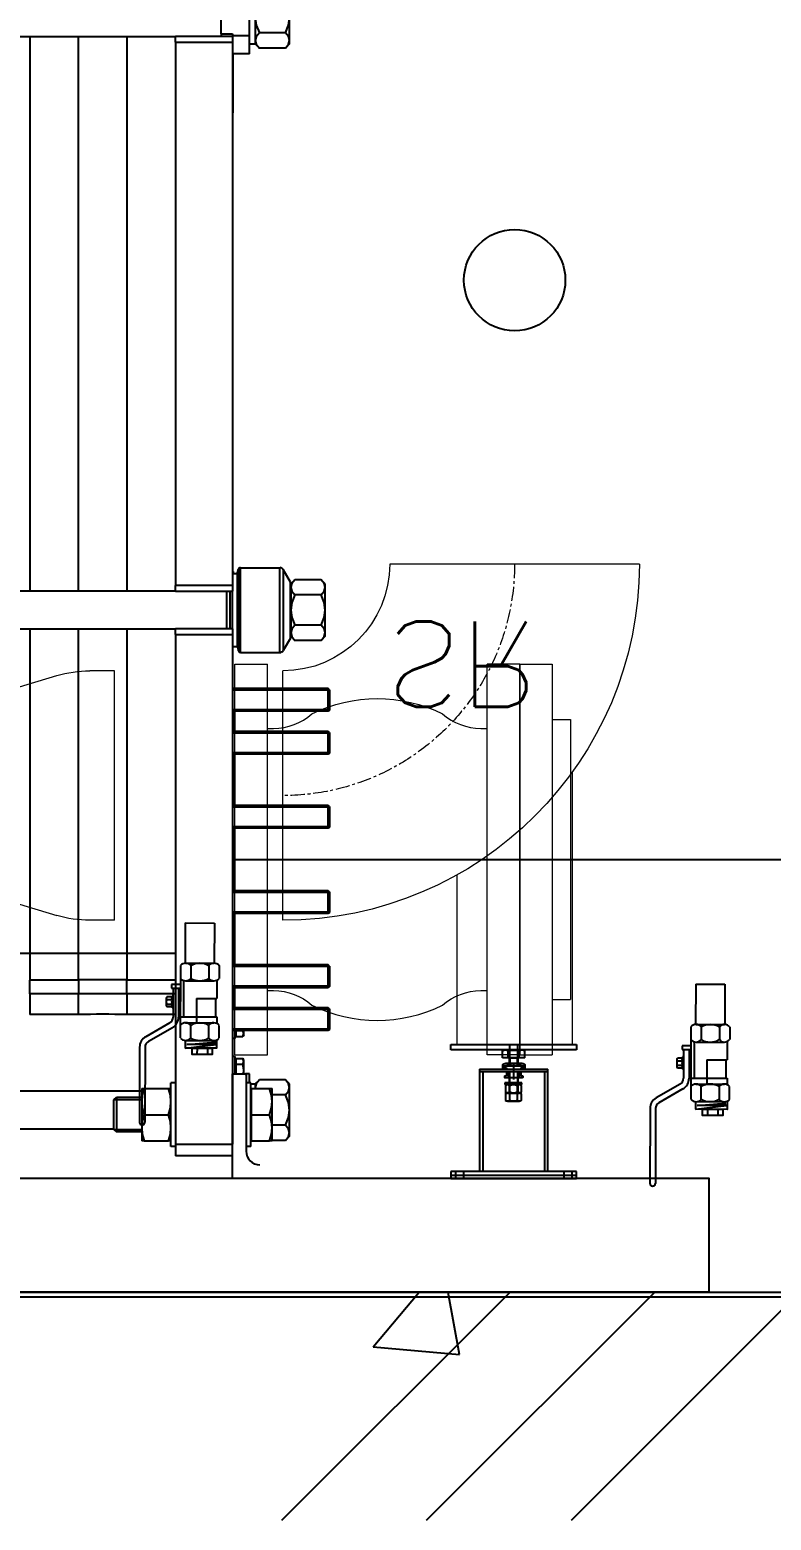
# Model space of a CAD drawing. Extents: x -181672 to 290600, y -29000 to 395522.
# Drawn here: x -99336 to -98685, y 34574 to 35883 of the extents above; entities that cross this region are included whole.
import ezdxf

# ---------------------------------------------------------------- set-up
doc = ezdxf.new("R2010")
doc.units = 0
doc.header["$LTSCALE"] = 10
doc.linetypes.add('XFM7P20PCW$0$CENTER', pattern=[2, 1.25, -0.25, 0.25, -0.25])
doc.layers.add('XFM7P20PCW$0$M-PIPE--2', color=252, linetype='Continuous', lineweight=9)
doc.layers.add('XFM7P20PCW$0$M-PIPE--4', color=252, linetype='Continuous', lineweight=9)
for name, color, linetype in [('XFM7P20PCW$0$M-PIPE-CHWS12', 252, 'Continuous'), ('XFM7P20PCW$0$P-PCWR-20.7-P', 252, 'Continuous'), ('XFM7P20PCW$0$SH-LINE-252', 252, 'Continuous'), ('XFM7P20PCW$0$管架', 252, 'Continuous'), ('XFM7P20PCW$0$避震器', 252, 'Continuous')]:
    doc.layers.add(name, color=color, linetype=linetype)
doc.styles.add('XFM7P20PCW$0$Standard', font='txt.shx', dxfattribs={"bigfont": 'chineset.shx'})

# ---------------------------------------------------------------- blocks, each defined once
blk = doc.blocks.new('XFM7P20PCW$0$A$C5a31e6e3')
for p, q in [((1625, 1003.1), (1625, 1034.9)), ((1630, 1042), (1630, 996)), ((1600, 1005), (1600, 1033)), ((1630, 1019), (1630, 999.1)), ((1660, 999.1), (1660, 1019)), ((1560, 1002.3), (921, 1002.3)), ((1432.2, 1002.3), (1432.2, 515.7)), ((1474.8, 515.7), (1474.8, 1002.3)), ((1517.4, 1002.3), (1517.4, 515.7)), ((1560, 997.5), (1560, 1002.5)), ((1610, 1002.5), (1560, 1002.5)), ((1560, 997.5), (1610, 997.5)), ((1560, 997.5), (1560, 520.5)), ((1600, 1005), (1610, 1005)), ((1600, 1005), (1600, 1002.5)), ((1610, 1005), (1610, 1003.1)), ((1610, 1003.1), (1610, 1002.5)), ((1625, 1003.1), (1610, 1003.1)), ((1610, 1002.5), (1610, 997.5)), ((1610, 997.5), (1610, 520.5)), ((1625, 987.2), (1625, 1003.1)), ((1625, 996), (1630, 996)), ((1630, 999.1), (1630, 996)), ((1630, 996), (1633.6, 992.4)), ((1656.4, 1005.7), (1633.6, 1005.7)), ((1660, 996), (1656.4, 992.4)), ((1660, 996), (1660, 999.1)), ((1625, 987.2), (1610, 987.2)), ((1610.2, 987.2), (1610.2, 935.5)), ((1656.4, 992.4), (1633.6, 992.4)), ((1610.2, 935.5), (1610, 935.5)), ((1610.2, 933.5), (1610, 933.5)), ((1610.2, 933.5), (1610.2, 935.5)), ((1611, 533), (1610, 533)), ((1610, 531), (1614.3, 531)), ((1611, 531), (1611, 533)), ((1614.3, 531.6), (1615.2, 534.9)), ((1614.3, 466.4), (1614.3, 531.6)), ((1615.2, 463.1), (1615.2, 534.9)), ((1617, 461.8), (1617, 536.2)), ((1617, 536.2), (1651.6, 536.2)), ((1651.6, 461.8), (1651.6, 536.2)), ((1654.4, 534.6), (1654.4, 463.4)), ((1660.8, 523.6), (1654.4, 534.6)), ((1660.8, 474.4), (1660.8, 523.6)), ((1661.2, 522), (1664.8, 525.6)), ((1687.7, 525.6), (1664.8, 525.6)), ((1691.2, 522), (1687.7, 525.6)), ((1560, 515.7), (921, 515.7)), ((1560, 515.5), (1560, 520.5)), ((1610, 520.5), (1560, 520.5)), ((1560, 515.5), (1610, 515.5)), ((1605, 482.5), (1605, 515.5)), ((1608, 482.5), (1608, 515.5)), ((1610, 520.5), (1610, 515.5)), ((1610, 482.5), (1610, 515.5)), ((1661.2, 522), (1661.2, 518.9)), ((1661.2, 518.9), (1661.2, 499)), ((1687.7, 512.3), (1664.8, 512.3)), ((1691.2, 518.9), (1691.2, 522)), ((1691.2, 499), (1691.2, 518.9)), ((1661.2, 499), (1661.2, 479.1)), ((1691.2, 479.1), (1691.2, 499)), ((1687.7, 485.7), (1664.8, 485.7)), ((1560, 482.3), (921, 482.3)), ((1432.2, 482.3), (1432.2, 197.5)), ((1474.8, 197.5), (1474.8, 482.3)), ((1517.4, 482.3), (1517.4, 197.5)), ((1560, 477.5), (1560, 482.5)), ((1610, 482.5), (1560, 482.5)), ((1560, 477.5), (1610, 477.5)), ((1560, 477.5), (1560, 30)), ((1610, 482.5), (1610, 477.5)), ((1610, 477.5), (1610, 30)), ((1660.8, 474.4), (1654.4, 463.4)), ((1661.2, 479.1), (1661.2, 476)), ((1661.2, 476), (1664.8, 472.4)), ((1687.7, 472.4), (1664.8, 472.4)), ((1691.2, 476), (1687.7, 472.4)), ((1691.2, 476), (1691.2, 479.1)), ((1610, 467), (1614.3, 467)), ((1614.3, 466.4), (1615.2, 463.1)), ((1617, 461.8), (1651.6, 461.8)), ((1694, 430.1), (1610, 430.1)), ((1695, 428.6), (1610, 428.6)), ((1694, 410.1), (1694, 430.1)), ((1695, 429.1), (1694, 430.1)), ((1695, 429.1), (1695, 411.1)), ((1610, 411.6), (1695, 411.6)), ((1694, 410.1), (1610, 410.1)), ((1612, 392.5), (1612, 410.1)), ((1695, 411.1), (1694, 410.1)), ((1694, 392.5), (1610, 392.5)), ((1694, 372.5), (1694, 392.5)), ((1695, 391.5), (1694, 392.5)), ((1695, 391), (1610, 391)), ((1695, 391.5), (1695, 373.5)), ((1610, 374), (1695, 374)), ((1694, 372.5), (1610, 372.5)), ((1612, 327.5), (1612, 372.5)), ((1695, 373.5), (1694, 372.5)), ((1694, 327.5), (1610, 327.5)), ((1694, 307.5), (1694, 327.5)), ((1695, 326.5), (1694, 327.5)), ((1695, 326), (1610, 326)), ((1695, 326.5), (1695, 308.5)), ((1610, 309), (1695, 309)), ((1694, 307.5), (1610, 307.5)), ((1612, 252.5), (1612, 307.5)), ((1695, 308.5), (1694, 307.5)), ((1694, 252.5), (1610, 252.5)), ((1695, 251), (1610, 251)), ((1694, 232.5), (1694, 252.5)), ((1695, 251.5), (1694, 252.5)), ((1695, 251.5), (1695, 233.5)), ((1610, 234), (1695, 234)), ((1694, 232.5), (1610, 232.5)), ((1612, 187.5), (1612, 232.5)), ((1695, 233.5), (1694, 232.5)), ((1432.2, 197.5), (1432.2, 174.2)), ((1474.8, 197.5), (1432.2, 197.5)), ((1474.8, 174.2), (1474.8, 197.5)), ((1517.4, 197.5), (1517.4, 174.2)), ((1560, 197.5), (1517.4, 197.5)), ((1694, 187.5), (1610, 187.5)), ((1695, 186), (1610, 186)), ((1694, 167.5), (1694, 187.5)), ((1695, 186.5), (1694, 187.5)), ((1695, 186.5), (1695, 168.5)), ((1432.2, 162.2), (1432.2, 174.2)), ((1474.8, 174.2), (1432.2, 174.2)), ((1474.8, 174.2), (1474.8, 162.2)), ((1517.4, 162.2), (1517.4, 174.2)), ((1560, 174.2), (1517.4, 174.2)), ((1432.2, 162.2), (1432.2, 144)), ((1474.8, 162.2), (1432.2, 162.2)), ((1474.8, 144), (1474.8, 162.2)), ((1517.4, 162.2), (1517.4, 144)), ((1560, 162.2), (1517.4, 162.2)), ((1610, 169), (1695, 169)), ((1694, 167.5), (1610, 167.5)), ((1612, 149.9), (1612, 167.5)), ((1695, 168.5), (1694, 167.5)), ((1474.8, 144), (1432.2, 144)), ((1560, 144), (1517.4, 144)), ((1694, 149.9), (1610, 149.9)), ((1695, 148.4), (1610, 148.4)), ((1694, 129.9), (1694, 149.9)), ((1695, 148.9), (1694, 149.9)), ((1695, 148.9), (1695, 130.9)), ((1610, 131.4), (1695, 131.4)), ((1695, 130.9), (1694, 129.9)), ((1694, 129.9), (1610, 129.9)), ((1612.5, 123), (1610, 123)), ((1612.5, 123), (1612.5, 129.9)), ((1613.1, 126.7), (1612.5, 126.7)), ((1613.1, 129.8), (1613.1, 129.9)), ((1613.1, 129.8), (1619.2, 129.8)), ((1613.1, 124.6), (1613.1, 129.8)), ((1613.1, 124.6), (1619.2, 124.6)), ((1619.2, 129.8), (1619.2, 129.9)), ((1620, 127.2), (1619.2, 129.8)), ((1619.2, 124.6), (1620, 127.2)), ((1620, 126), (1619.2, 124.6)), ((1620, 127.2), (1620, 129.9)), ((1620, 126), (1620, 127.2)), ((1612.5, 107), (1610, 107)), ((1612.5, 92), (1612.5, 107)), ((1613.1, 105.4), (1619.2, 105.4)), ((1613.1, 100.2), (1613.1, 105.4)), ((1620, 102.8), (1619.2, 105.4)), ((1620, 104), (1619.2, 105.4)), ((1610, 92), (1621, 92)), ((1610, 0), (1610, 92)), ((1613.1, 103.3), (1612.5, 103.3)), ((1613.1, 100.2), (1619.2, 100.2)), ((1613.1, 92), (1613.1, 100.2)), ((1619.2, 100.2), (1620, 102.8)), ((1620, 95), (1619.2, 100.2)), ((1619.7, 92), (1620, 95)), ((1620, 102.8), (1620, 104)), ((1620, 95), (1620, 102.8)), ((1620, 92), (1620, 95)), ((1625, 91.8), (1621.7, 91.8)), ((1625, 84), (1625, 91.8)), ((1530.4, 79), (1530.4, 67.5)), ((1530.4, 79), (1532.5, 79)), ((1532.5, 79), (1553.9, 79)), ((1553.9, 79), (1556, 79)), ((1556, 28), (1556, 84)), ((1560, 84), (1556, 84)), ((1622, 91), (1622, 24)), ((1626, 84), (1622, 84)), ((1626, 28), (1626, 84)), ((1626, 83), (1630, 83)), ((1626.8, 79), (1642.6, 79)), ((1626.8, 56), (1626.8, 79)), ((1630, 83), (1633.6, 86.6)), ((1630, 83), (1630, 79)), ((1630, 83), (1630, 79.9)), ((1630, 79.9), (1630.1, 79)), ((1630, 79.9), (1630, 79)), ((1656.4, 86.6), (1633.6, 86.6)), ((1642.6, 79), (1644.7, 79)), ((1644.7, 67.5), (1644.7, 79)), ((1660, 83), (1656.4, 86.6)), ((1660, 79.9), (1660, 83)), ((1660, 60), (1660, 79.9)), ((1530.4, 76.7), (921, 76.7)), ((1506, 68.9), (1508.1, 71)), ((1506, 43.1), (1506, 68.9)), ((1530.4, 68.9), (1506, 68.9)), ((1508.1, 71), (1508.1, 41)), ((1530.4, 71), (1508.1, 71)), ((1530.4, 67.5), (1530.4, 44.5)), ((1626.8, 77.4), (1626, 77.4)), ((1656.4, 73.3), (1644.7, 73.3)), ((1644.7, 44.5), (1644.7, 67.5)), ((1532.5, 56), (1553.9, 56)), ((1626.8, 56), (1642.6, 56)), ((1626.8, 33), (1626.8, 56)), ((1660, 40.1), (1660, 60)), ((1506, 43.3), (921, 43.3)), ((1506, 43.1), (1508.1, 41)), ((1506, 43.1), (1530.4, 43.1)), ((1530.4, 41), (1508.1, 41)), ((1530.4, 44.5), (1530.4, 33)), ((1656.4, 46.7), (1644.7, 46.7)), ((1644.7, 33), (1644.7, 44.5)), ((1660, 37), (1660, 40.1)), ((1532.5, 33), (1530.4, 33)), ((1532.5, 33), (1553.9, 33)), ((1556, 33), (1553.9, 33)), ((1560, 28), (1556, 28)), ((1560, 30), (1610, 30)), ((1560, 30), (1560, 20)), ((1626, 28), (1622, 28)), ((1626.8, 34.6), (1626, 34.6)), ((1626.8, 33), (1642.6, 33)), ((1644.7, 33), (1642.6, 33)), ((1656.4, 33.4), (1644.7, 33.4)), ((1660, 37), (1656.4, 33.4)), ((1610, 20), (1560, 20))]:
    blk.add_line(p, q)
at = {"flags": 128}
for points in [[(1630, 1019), (1630.9, 1012.5), (1633.6, 1005.7)], [(1656.4, 1005.7), (1659.1, 1012.4), (1660, 1019)], [(1633.6, 1005.7), (1630.9, 1002.3), (1630, 999.1)], [(1630, 999.1), (1630.9, 995.8), (1633.6, 992.4)], [(1660, 999.1), (1659.1, 1002.4), (1656.4, 1005.7)], [(1656.4, 992.4), (1659.1, 995.8), (1660, 999.1)], [(1664.8, 525.6), (1662.1, 522.2), (1661.2, 518.9)], [(1691.2, 518.9), (1690.3, 522.2), (1687.7, 525.6)], [(1661.2, 518.9), (1662.1, 515.7), (1664.8, 512.3)], [(1664.8, 512.3), (1662.1, 505.5), (1661.2, 499)], [(1687.7, 512.3), (1690.3, 515.6), (1691.2, 518.9)], [(1691.2, 499), (1690.3, 505.6), (1687.7, 512.3)], [(1661.2, 499), (1662.1, 492.5), (1664.8, 485.7)], [(1687.7, 485.7), (1690.3, 492.4), (1691.2, 499)], [(1664.8, 485.7), (1662.1, 482.3), (1661.2, 479.1)], [(1691.2, 479.1), (1690.3, 482.4), (1687.7, 485.7)], [(1661.2, 479.1), (1662.1, 475.8), (1664.8, 472.4)], [(1687.7, 472.4), (1690.3, 475.8), (1691.2, 479.1)], [(1532.5, 79), (1530.9, 73), (1530.4, 67.5)], [(1556, 67.5), (1555.5, 73), (1553.9, 79)], [(1633.6, 86.6), (1630.9, 83.2), (1630, 79.9)], [(1644.7, 67.5), (1644.2, 73), (1642.6, 79)], [(1660, 79.9), (1659.1, 83.2), (1656.4, 86.6)], [(1656.4, 73.3), (1659.1, 76.6), (1660, 79.9)], [(1530.4, 67.5), (1530.9, 62), (1532.5, 56)], [(1553.9, 56), (1555.5, 62), (1556, 67.5)], [(1642.6, 56), (1644.2, 62), (1644.7, 67.5)], [(1660, 60), (1659.1, 66.6), (1656.4, 73.3)], [(1532.5, 56), (1530.9, 50), (1530.4, 44.5)], [(1556, 44.5), (1555.5, 50), (1553.9, 56)], [(1644.7, 44.5), (1644.2, 50), (1642.6, 56)], [(1656.4, 46.7), (1659.1, 53.4), (1660, 60)], [(1530.4, 44.5), (1530.9, 39), (1532.5, 33)], [(1553.9, 33), (1555.5, 39), (1556, 44.5)], [(1642.6, 33), (1644.2, 39), (1644.7, 44.5)], [(1660, 40.1), (1659.1, 43.4), (1656.4, 46.7)], [(1656.4, 33.4), (1659.1, 36.8), (1660, 40.1)]]:
    blk.add_lwpolyline(points, dxfattribs=at)
for centre, radius, start, end in [((1617, 534.4), 1.89, 90, 165), ((1651.6, 533), 3.25, 30, 90), ((1658, 522), 3.25, 0, 30), ((1658, 476), 3.25, 330, 0), ((1617, 463.6), 1.89, 195, 270), ((1651.6, 465), 3.25, 270, 330), ((1496.1, -1855.9), 2000, 89.3898, 90.6102), ((1621, 91), 1, 0, 90), ((1634, 24), 12, 180, 270)]:
    blk.add_arc(centre, radius, start, end)
for centre, ratio in [((1410.9, -491.1), 0.344328), ((1496.1, -491.1), 0.344328), ((1496.1, -1057), 0.615661), ((1496.1, -1413.8), 0.788011)]:
    blk.add_ellipse(centre, major_axis=(2000, 0), ratio=ratio, start_param=1.560146, end_param=1.581447)
blk = doc.blocks.new('XFM7P20PCW$0$A$C58ffb4ec')
for p, q in [((0, 25), (0, 22.14)), ((0, 25), (34.29, 25)), ((34.29, 25), (34.29, 22.14)), ((0, 22.14), (34.29, 22.14)), ((0, 2.86), (34.29, 2.86)), ((0, 0), (0, 2.86)), ((34.29, 0), (34.29, 2.86)), ((0, 0), (34.29, 0))]:
    blk.add_line(p, q)
for points in [[(5.64, 22.14), (5.64, 21.6, -0.184243), (4.35, 18.23, 0.231706), (4.35, 6.77, -0.184243), (5.64, 3.4), (5.64, 2.86)], [(28.65, 22.14), (28.65, 21.6, 0.184243), (29.94, 18.23, -0.231706), (29.94, 6.77, 0.184243), (28.65, 3.4), (28.65, 2.86)]]:
    blk.add_lwpolyline(points, format="xyb")
blk = doc.blocks.new('XFM7P20PCW$0$SL200')
for p, q in [((4.445, 17.145), (1.5875, 17.145)), ((1.5875, -17.145), (1.5875, 17.145)), ((4.445, -17.145), (4.445, 17.145)), ((1.5875, 12.303125), (0, 12.303125)), ((0, -12.303125), (0, 12.303125)), ((1.5875, -12.303125), (0, -12.303125)), ((4.445, -17.145), (1.5875, -17.145))]:
    blk.add_line(p, q)
blk = doc.blocks.new('XFM7P20PCW$0$A$C5F376116')
for p, q in [((0, 312.7), (0, 93.7)), ((312.7, 0), (93.7, 0))]:
    blk.add_line(p, q)
for radius in [312.7, 93.7]:
    blk.add_arc((0, 0), radius, 0, 90)
at = {"color": 1, "linetype": 'XFM7P20PCW$0$CENTER'}
blk.add_arc((0, 0), 203.2, 0, 90, dxfattribs=at)
at = {"color": 0, "style": 'XFM7P20PCW$0$Standard'}
blk.add_text('SR', height=75, dxfattribs=at).set_placement((91.2, 50.4))
blk = doc.blocks.new('XFM7P20PCW$0$R8-6')
at = {"color": 0, "linetype": 'ByBlock'}
for p, q in [((-8.41, 0), (8.41, 0)), ((-8.41, 0), (-8.41, -1.7)), ((8.41, 0), (8.41, -1.7)), ((-8.84, -4.59), (-10.53, -10.18)), ((8.84, -4.59), (10.53, -10.18)), ((-10.95, -15.24), (-10.95, -13.07)), ((10.95, -15.24), (10.95, -13.07)), ((10.95, -15.24), (-10.95, -15.24))]:
    blk.add_line(p, q, dxfattribs=at)
for centre, start, end in [((-18.41, -1.7), 343.2016, 0), ((18.41, -1.7), 180, 196.7984), ((-0.95, -13.07), 163.2016, 180), ((0.95, -13.07), 0, 16.7984)]:
    blk.add_arc(centre, 10, start, end, dxfattribs=at)
blk = doc.blocks.new('XFM7P20PCW$0$A$C0813008A')
at = {"layer": 'XFM7P20PCW$0$避震器', "ltscale": 0.0002}
for p, q in [((11, 23.5), (-11, 23.5)), ((-11, 23.5), (-11, 22.6)), ((-11, 22.6), (11, 22.6)), ((-1.96, 21.18), (-1.96, 22.38)), ((-1.96, 21.18), (1.96, 21.18)), ((-1.47, 22.6), (1.47, 22.6)), ((-0.98, 21.18), (-0.98, 22.38)), ((-0.8, 22.5), (-0.7, 22.6)), ((-0.8, 20.18), (-0.8, 22.5)), ((0.8, 22.5), (-0.8, 22.5)), ((-0.7, 22.6), (-0.7, 20.18)), ((-0.7, 22.6), (0.7, 22.6)), ((-0.68, 23.5), (-0.68, 22.6)), ((0.6, 21.18), (-0.6, 21.18)), ((-0.6, 21.18), (-0.6, 20.18)), ((0.6, 20.18), (0.6, 21.18)), ((0.7, 22.6), (0.7, 20.18)), ((0.7, 22.6), (0.8, 22.5)), ((0.72, 23.5), (0.72, 22.6)), ((0.8, 22.5), (0.8, 20.18)), ((0.98, 21.18), (0.98, 22.38)), ((1.96, 21.18), (1.96, 22.38)), ((11, 22.6), (11, 23.5)), ((-6, 1.2), (-6, 19.2)), ((6, 19.2), (-6, 19.2)), ((-6, 18.7), (6, 18.7)), ((-5.4, 18.7), (-5.4, 1.2)), ((-2, 19.2), (-2, 19.96)), ((-1.9, 19.6), (-1.9, 19.4)), ((-1.25, 19.4), (-1.9, 19.4)), ((1.7, 19.8), (-1.7, 19.8)), ((-1.51, 20.18), (1.43, 20.18)), ((-1.25, 19.4), (-1.25, 19.2)), ((-1.25, 19.2), (-1.25, 19.31)), ((-1.25, 18.7), (-1.25, 18)), ((-1.02, 19.8), (-1.02, 19.96)), ((-0.95, 18.7), (-0.95, 17.7)), ((-0.8, 14.78), (-0.8, 18.7)), ((-0.7, 18.7), (-0.7, 14.78)), ((-0.6, 20.18), (0.6, 20.18)), ((0, 20.1), (0, 17.37)), ((0.7, 18.7), (0.7, 14.78)), ((0.8, 18.7), (0.8, 14.78)), ((0.94, 19.8), (0.94, 19.96)), ((0.95, 18.7), (0.95, 17.7)), ((1.9, 19.4), (1.25, 19.4)), ((1.25, 19.4), (1.25, 19.2)), ((1.25, 19.2), (1.25, 19.31)), ((1.25, 18.7), (1.25, 18)), ((1.9, 19.6), (1.9, 19.4)), ((1.92, 19.2), (1.92, 19.96)), ((5.4, 18.7), (5.4, 1.2)), ((6, 19.2), (6, 1.2)), ((-1.62, 18), (-1.62, 17.75)), ((-1.25, 18), (-1.62, 18)), ((1.58, 17.7), (-1.58, 17.7)), ((-1.46, 16.78), (1.54, 16.78)), ((-1.46, 16.48), (-1.46, 16.78)), ((1.54, 16.48), (-1.46, 16.48)), ((-1.35, 15.15), (-1.35, 16.33)), ((-0.86, 16.48), (-0.86, 16.78)), ((-0.65, 15.15), (-0.65, 16.33)), ((0.73, 16.33), (0.73, 15.15)), ((0.94, 16.78), (0.94, 16.48)), ((1.62, 18), (1.25, 18)), ((1.42, 16.33), (1.42, 15.15)), ((1.54, 16.78), (1.54, 16.48)), ((1.62, 18), (1.62, 17.75)), ((1.54, 15.03), (-1.46, 15.03)), ((-1.35, 13.7), (-1.35, 14.88)), ((1.08, 15), (-1, 15)), ((1.08, 13.55), (-1, 13.55)), ((-0.65, 13.7), (-0.65, 14.88)), ((0.73, 14.88), (0.73, 13.7)), ((1.42, 14.88), (1.42, 13.7)), ((-11, 1.2), (11, 1.2)), ((-11, 0), (-11, 1.2)), ((11, 0.6), (-11, 0.6)), ((11, 0), (-11, 0)), ((-10.2, 1.2), (-10.2, 0)), ((-8.8, 1.2), (-8.8, 0)), ((8.8, 1.2), (8.8, 0)), ((10.2, 1.2), (10.2, 0)), ((11, 1.2), (11, 0))]:
    blk.add_line(p, q, dxfattribs=at)
for centre, radius, start, end in [((-1.47, 21.94), 0.659, 41.9134, 138.0866), ((0, 20.29), 2.31, 64.8501, 115.1499), ((1.47, 21.94), 0.659, 41.9134, 138.0866), ((-1.51, 19.52), 0.659, 41.9134, 138.0866), ((-1.7, 19.6), 0.2, 90, 180), ((-0.04, 17.87), 2.31, 64.8501, 115.1499), ((1.43, 19.52), 0.659, 41.9134, 138.0866), ((1.7, 19.6), 0.2, 0, 90), ((-1.58, 17.75), 0.05, 180, 270), ((-1, 16.01), 0.475, 43.1736, 136.8264), ((0.04, 14.81), 1.68, 65.5673, 114.4327), ((1.08, 16.01), 0.475, 43.1736, 136.8264), ((1.58, 17.75), 0.05, 270, 0), ((-1, 15.48), 0.475, 223.1736, 316.8264), ((-1, 14.56), 0.475, 43.1736, 136.8264), ((-1, 14.03), 0.475, 223.1736, 316.8264), ((0.04, 16.68), 1.68, 245.5673, 294.4327), ((0.04, 13.36), 1.68, 65.5673, 114.4327), ((0.04, 15.23), 1.68, 245.5673, 294.4327), ((1.08, 15.48), 0.475, 223.1736, 316.8264), ((1.08, 14.56), 0.475, 43.1736, 136.8264), ((1.08, 14.03), 0.475, 223.1736, 316.8264)]:
    blk.add_arc(centre, radius, start, end, dxfattribs=at)
blk.add_point((0.7, 22.6), dxfattribs=at)
blk = doc.blocks.new('XFM7P20PCW$0$BALL')
at = {"color": 0, "linetype": 'ByBlock'}
for p, q in [((-1.88, 2.46), (-1.88, -2.83)), ((-1.5, 2.64), (0.58, 2.64)), ((-1.12, 2.46), (-1.12, 1.53)), ((0.21, 2.46), (0.21, 1.53)), ((0.96, 2.46), (0.96, 1.53)), ((-1.64, 1.37), (-1.64, -1.29)), ((-1.5, 1.35), (0.58, 1.35)), ((0.78, 1.39), (0.78, 0.05)), ((-2.91, 0.07), (-2.91, -0.45)), ((-2.54, 0.17), (-2.86, 0.17)), ((-2.52, 1.07), (-2.52, 0.8)), ((-1.88, 1.07), (-2.52, 1.07)), ((-2.52, 0.8), (-1.88, 0.8)), ((-2.41, 0.26), (-2.49, 0.26)), ((-2.49, 0.26), (-2.49, -0.64)), ((-2.49, 0.07), (-2.49, -0.45)), ((-2.41, 0.8), (-2.41, -1.3)), ((-2.01, 0.8), (-2.01, -1.3)), ((-1.88, 0.01), (-2.01, 0.01)), ((-0.71, 0.05), (0.78, 0.05)), ((-0.71, 0.05), (-0.71, -1.73)), ((0.68, 0.05), (0.68, -1.29)), ((-2.86, -0.02), (-2.54, -0.02)), ((-2.86, -0.35), (-2.54, -0.35)), ((-2.86, -0.54), (-2.54, -0.54)), ((-2.41, -0.64), (-2.49, -0.64)), ((-1.88, -0.38), (-2.01, -0.38)), ((-2.66, -1.73), (-4.41, -2.74)), ((-2.46, -2.08), (-4.21, -3.09)), ((-1.88, -1.29), (0.78, -1.29)), ((-1.5, -1.73), (0.58, -1.73)), ((-1.12, -2.83), (-1.12, -1.91)), ((0.21, -2.83), (0.21, -1.91)), ((0.78, -1.29), (0.78, -1.77)), ((0.96, -2.83), (0.96, -1.91)), ((-1.5, -3.01), (0.58, -3.01)), ((-4.86, -3.52), (-4.86, -8.99)), ((-4.46, -3.52), (-4.46, -8.99))]:
    blk.add_line(p, q, dxfattribs=at)
for centre, radius, start, end in [((-1.5, 2.15), 0.487, 39.1755, 140.8245), ((-0.46, 1.31), 1.32, 59.7968, 120.2032), ((0.58, 2.15), 0.487, 39.1755, 140.8245), ((-1.5, 1.84), 0.487, 219.1755, 320.8245), ((-0.46, 2.67), 1.32, 239.7968, 300.2032), ((0.58, 1.84), 0.487, 219.1755, 320.8245), ((-2.79, 0.07), 0.122, 129.1755, 230.8245), ((-2.61, 0.07), 0.122, 309.1755, 50.8245), ((-2.58, -0.19), 0.331, 149.7968, 210.2032), ((-2.79, -0.45), 0.122, 129.1755, 230.8245), ((-2.82, -0.19), 0.331, 329.7968, 30.2032), ((-2.61, -0.45), 0.122, 309.1755, 50.8245), ((-2.91, -1.3), 0.5, 300, 0), ((-2.91, -1.3), 0.9, 300, 0), ((-1.5, -2.21), 0.487, 39.1755, 140.8245), ((-0.46, -3.05), 1.32, 59.7968, 120.2032), ((0.58, -2.21), 0.487, 39.1755, 140.8245), ((-3.96, -3.52), 0.9, 120, 180), ((-3.96, -3.52), 0.5, 120, 180), ((-1.5, -2.53), 0.487, 219.1755, 320.8245), ((-0.46, -1.69), 1.32, 239.7968, 300.2032), ((0.58, -2.53), 0.487, 219.1755, 320.8245), ((-4.66, -8.99), 0.2, 180, 0)]:
    blk.add_arc(centre, radius, start, end, dxfattribs=at)
blk = doc.blocks.new('XFM7P20PCW$0$A$C594865B6')
at = {"color": 0, "linetype": 'ByBlock'}
for p, q in [((33.3, 147.7), (33.3, 118.2)), ((33.3, 147.7), (54.6, 147.7)), ((54.6, 147.7), (54.6, 118.2))]:
    blk.add_line(p, q, dxfattribs=at)
at = {"layer": 'XFM7P20PCW$0$管架', "linetype": 'ByBlock'}
for p, q in [((33.6, 56.2), (55.9, 58.9)), ((34.5, 58.9), (55.4, 60.6)), ((55.9, 58.9), (34.5, 58.9)), ((42, 56.2), (42, 51.6)), ((49.7, 56.2), (49.7, 51.6))]:
    blk.add_line(p, q, dxfattribs=at)
blk.add_lwpolyline([(56.3, 62.1), (56.3, 56.2), (33.6, 56.2), (33.6, 61.7)], dxfattribs=at)
blk.add_lwpolyline([(38.4, 56.2), (53.2, 56.2), (53.2, 51.6), (38.4, 51.6)], close=True, dxfattribs=at)
at = {"color": 1, "linetype": 'ByBlock', "xscale": 10, "yscale": 10, "zscale": 10}
blk.add_blockref('XFM7P20PCW$0$BALL', (48.6, 91.9), dxfattribs=at)
blk = doc.blocks.new('XFM7P20PCW$0$A$Cd4ff1465')
at = {"layer": 'XFM7P20PCW$0$SH-LINE-252'}
blk.add_line((339.827, 9.91), (0, 9.91), dxfattribs=at)
blk = doc.blocks.new('XFM7P20PCW')
h = blk.add_hatch()
h.set_pattern_fill('FP_2', color=256, style=0, pattern_type=2)
h.set_pattern_definition([(45, (-97947.9, 33690.9), (-898.03, 898.03), []), (45, (-97947.9, 33817.9), (-898.03, 898.03), []), (45, (-97947.9, 33944.9), (-898.03, 898.03), []), (50, (-97947.9, 33690.9), (910.92, -79.696), [95.25, -1047.75]), (355, (-97947.9, 33690.9), (-176.214, 955.284), [76.2, -838.2]), (100.451, (-97872, 33684.3), (734.71, 875.583), [80.95, -890.45]), (46.184, (-97947.9, 33944.9), (1355.395, -210.21), [142.88, -1571.62]), (96.636, (-97835, 33927.4), (1187.01, 1237.14), [121.42, -1335.68]), (351.184, (-97948, 33945), (1187.03, 1237.13), [114.3, -1257.3]), (21, (-97820.9, 33881.4), (758.07, -511.326), [95.25, -1047.75]), (326, (-97820.9, 33881.4), (309.01, 920.94), [76.2, -838.2]), (71.451, (-97757.8, 33838.8), (1067.085, 409.607), [80.95, -890.45]), (37.5, (-97947.93, 33690.93), (15.443, 422.775), [3.353, -824.687, 3.353, -847.547, -841.375]), (37.5, (-97947.93, 33690.93), (15.443, 422.775), [-1678.94, 3.353, -838.022]), (7.5, (-97947.93, 33690.93), (334.098, 500.903), [3.353, -481.787, 3.353, -805.637, -320.675]), (7.5, (-97947.93, 33690.93), (334.098, 500.903), [-1294.13, 3.353, -317.322]), (327.5, (-98231.14, 33690.93), (677.955, -28.645), [3.353, -314.147, 3.353, -2301.697]), (327.5, (-98231.14, 33690.93), (677.955, -28.645), [-320.853, -987.247, 3.353, -1311.097]), (317.5, (-98358.14, 33690.93), (740.647, 127.133), [3.353, -409.397, 3.353, -654.507, -933.45]), (317.5, (-98358.14, 33690.93), (740.647, 127.133), [-1070.61, 3.353, -930.097])])
h.paths.add_polyline_path([(-89864.9152, 34574.36688), (-84654.74831, 34574.36688), (-84654.74831, 34774.36688), (-102215.81633, 34774.36688), (-102215.81633, 34574.36688), (-90442.284, 34574.36688)])
for p, q in [((-99155.79795, 35154.36688), (-97969.7032, 35154.36688)), ((-83866.7507, 34774.36688), (-103341.39299, 34774.36688)), ((-83866.7507, 34774.36688), (-103341.39299, 34774.36688))]:
    blk.add_line(p, q)
blk.add_lwpolyline([(-100917.79795, 34774.89332), (-98739.58511, 34774.91655), (-98739.58511, 34874.39011), (-100917.79795, 34874.36688)], close=True)
at = {"layer": 'XFM7P20PCW$0$M-PIPE--4'}
blk.add_lwpolyline([(-98859.88477, 35230.78071), (-98859.8807, 34991.8901), (-98960.74453, 34991.8901), (-98960.74558, 35140.85947)], dxfattribs=at)
at = {"layer": 'XFM7P20PCW$0$M-PIPE-CHWS12'}
blk.add_circle((-98910.22034, 35662.98872), 44.45, dxfattribs=at)
for name, p, xscale, yscale, zscale in [('XFM7P20PCW$0$A$Cd4ff1465', (-103580.88255, 34472.85678), 30, 30, 30), ('XFM7P20PCW$0$A$C0813008A', (-98911.1093, 34874.3901), -5.000000000000005, 5.000000000000005, 5.000000000000005)]:
    blk.add_blockref(name, p, dxfattribs=dict(xscale=xscale, yscale=yscale, zscale=zscale))
blk.add_blockref('XFM7P20PCW$0$A$C5a31e6e3', (-100767.79795, 34874.36688))
at = {"layer": 'XFM7P20PCW$0$M-PIPE--2', "xscale": 10, "yscale": 10, "zscale": 10}
for name, p, rotation in [('XFM7P20PCW$0$A$C58ffb4ec', (-98905.79795, 34982.91688), 89.99999999999999), ('XFM7P20PCW$0$SL200', (-98861.34795, 35154.36688), 180)]:
    blk.add_blockref(name, p, dxfattribs=dict(at, rotation=rotation))
at = {"layer": 'XFM7P20PCW$0$M-PIPE--4', "xscale": -1, "rotation": 179.9970098824263}
blk.add_blockref('XFM7P20PCW$0$A$C5F376116', (-99113.51729, 35413.74324), dxfattribs=at)
at = {"layer": 'XFM7P20PCW$0$M-PIPE--4', "xscale": -10.00000000000002, "yscale": 10, "zscale": 10, "rotation": 89.99700988242606}
blk.add_blockref('XFM7P20PCW$0$R8-6', (-99413.71813, 35210.5589), dxfattribs=at)
at = {"layer": 'XFM7P20PCW$0$P-PCWR-20.7-P', "xscale": 1.199999999882566, "yscale": 1.199999999882566, "zscale": 1.199999999882566, "rotation": 359.9441256958273}
for p in [(-99239.38806, 34921.45461), (-98791.54444, 34867.68192)]:
    blk.add_blockref('XFM7P20PCW$0$A$C594865B6', p, dxfattribs=at)

msp = doc.modelspace()

# ---------------------------------------------------------------- block references
msp.add_blockref('XFM7P20PCW', (0, 0))

doc.saveas('drawing.dxf')
